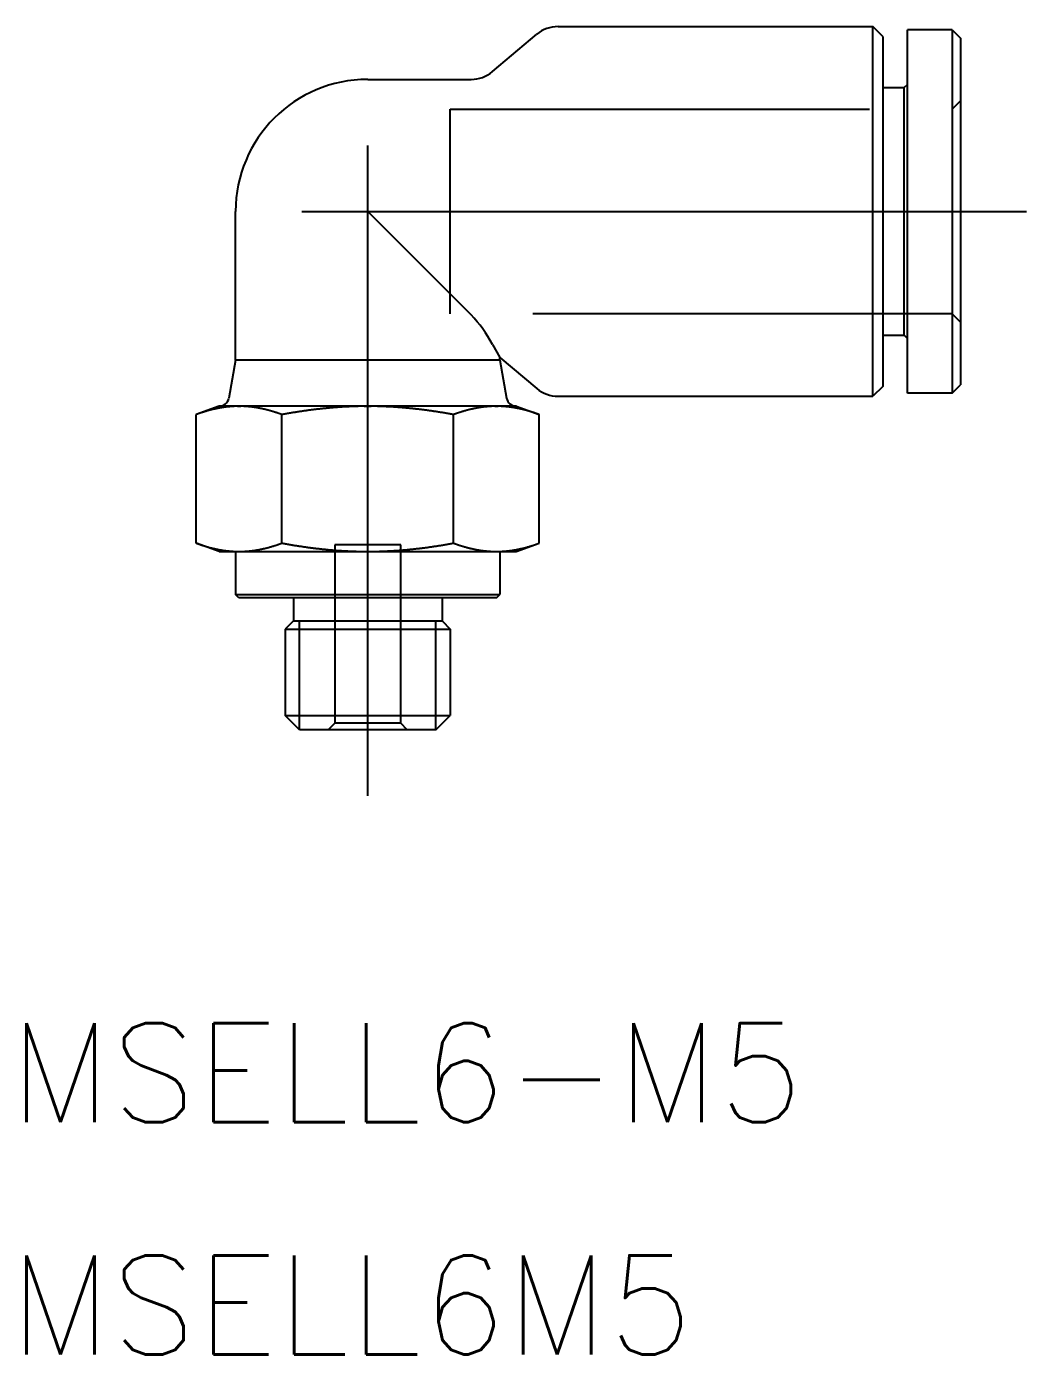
# Model space of a CAD drawing. Extents: x -10.3 to 48.9, y -18.9 to 23.3.
# Drawn here: x -10.33 to 19.95, y -18.92 to 21.3 of the extents above; entities that cross this region are included whole.
import ezdxf

# ---------------------------------------------------------------- set-up
doc = ezdxf.new("R2010")
doc.units = 0
doc.linetypes.add('CENTER', pattern=[50.8, 31.75, -6.35, 6.35, -6.35])
doc.linetypes.add('DASHED', pattern=[19.05, 12.7, -6.35])
doc.layers.get('0').update_dxf_attribs({"linetype": 'CONTINUOUS'})
doc.layers.add('CENTER', color=1, linetype='CENTER')
doc.styles.get("Standard").update_dxf_attribs({"font": 'txt.shx', "height": 3, "bigfont": 'bigfont.shx'})

msp = doc.modelspace()

# ---------------------------------------------------------------- linework, layer by layer
at = {"color": 7, "linetype": 'CONTINUOUS'}
for p, q in [((3.779168, 19.935089), (5.120832, 21.064911)), ((5.764968, 21.3), (15.3, 21.3)), ((15.3, 10.1), (15.3, 21.3)), ((15.6, 21), (15.3, 21.3)), ((15.6, 21), (15.6, 10.4)), ((16.35, 10.2), (16.35, 21.2)), ((17.7, 21.2), (16.35, 21.2)), ((17.7, 21.200003), (17.7, 10.199961)), ((17.7, 21.2), (17.95, 20.95)), ((17.95, 20.950002), (17.95, 10.449964)), ((0, 19.7), (3.135032, 19.7)), ((15.6, 19.45), (16.25, 19.45)), ((16.25, 19.45), (16.35, 19.55)), ((16.25, 11.95), (16.25, 19.45)), ((-4, 11.2), (-4, 15.7)), ((3.135032, 12.564968), (0, 15.7)), ((3.778766, 11.672606), (3.999582, 11.278713)), ((15.6, 11.95), (16.25, 11.95)), ((16.25, 11.95), (16.35, 11.85)), ((4, 11.2), (4, 11.278947)), ((4, 11.278947), (5.120832, 10.335089)), ((-4, 11.2), (-4.205846, 10.047263)), ((4, 11.2), (-4, 11.2)), ((4, 11.2), (4.205846, 10.047263)), ((5.764968, 10.1), (15.3, 10.1)), ((15.6, 10.4), (15.3, 10.1)), ((17.7, 10.2), (16.35, 10.2)), ((17.7, 10.2), (17.95, 10.45)), ((-4.5, 9.8), (-5.196152, 9.546621)), ((4.501174, 9.8), (-4.501174, 9.8)), ((-3.948518, 9.8), (-3.897114, 9.8)), ((-3.948518, 9.799986), (-3.845711, 9.799986)), ((-3.897114, 9.8), (-3.845711, 9.8)), ((-0.102806, 9.8), (0, 9.8)), ((-0.102806, 9.799986), (0.102806, 9.799986)), ((0, 9.8), (0.102806, 9.8)), ((3.845711, 9.8), (3.897114, 9.8)), ((3.845711, 9.799986), (3.948518, 9.799986)), ((3.897114, 9.8), (3.948518, 9.8)), ((4.5, 9.8), (5.196152, 9.546621)), ((-5.196152, 5.653379), (-5.196152, 9.546621)), ((-2.598076, 5.653379), (-2.598076, 9.546621)), ((2.598076, 5.653379), (2.598076, 9.546621)), ((5.196152, 5.653379), (5.196152, 9.546621)), ((-4.5, 5.4), (-5.196152, 5.653379)), ((4.5, 5.4), (5.196152, 5.653379)), ((-4.5, 5.4), (4.5, 5.4)), ((-4, 5.4), (-4, 4.1)), ((4, 5.4), (4, 4.1)), ((-4, 4.1), (4, 4.1)), ((-3.9, 4), (-4, 4.1)), ((3.9, 4), (4, 4.1)), ((3.9, 4), (-3.9, 4)), ((-2.25, 4), (-2.25, 3.3)), ((2.25, 4), (2.25, 3.3)), ((-2.25, 3.3), (-2.5, 3.05)), ((-2.25, 3.3), (2.25, 3.3)), ((2.25, 3.3), (2.5, 3.05)), ((-2.5, 3.05), (2.5, 3.05)), ((-2.5, 3.05), (-2.5, 0.433)), ((2.5, 3.05), (2.5, 0.433)), ((-2.5, 0.433), (2.5, 0.433)), ((-2.067, 0), (-2.5, 0.433)), ((2.067, 0), (2.5, 0.433)), ((2.067, 0), (-2.067, 0))]:
    msp.add_line(p, q, dxfattribs=at)
at = {"color": 3, "linetype": 'DASHED'}
for p, q in [((17.95, 19.05), (17.7, 18.8)), ((2.5, 18.8), (17.7, 18.8)), ((2.5, 12.6), (2.5, 18.8)), ((17.7, 12.6), (2.5, 12.6)), ((17.95, 12.35), (17.7, 12.6)), ((-1, 5.6), (-1, 0.2)), ((1, 5.6), (-1, 5.6)), ((1, 0.2), (1, 5.6)), ((-1, 0.2), (-1.2, 0)), ((1, 0.2), (-1, 0.2)), ((1.2, 0), (1, 0.2))]:
    msp.add_line(p, q, dxfattribs=at)
at = {"color": 3, "linetype": 'CONTINUOUS'}
for p, q in [((-2.067, 0), (-2.067, 3.3)), ((2.067, 0), (2.067, 3.3))]:
    msp.add_line(p, q, dxfattribs=at)
at = {"color": 7}
for points in [[(-3.89711, 9.8, 0), (-3.91098, 9.79997, 0), (-3.92481, 9.79988, 0), (-3.93862, 9.79972, 0), (-3.95241, 9.79951, 0), (-3.96617, 9.79923, 0), (-3.97991, 9.79889, 0), (-3.99362, 9.79849, 0), (-4.00732, 9.79804, 0), (-4.02099, 9.79752, 0), (-4.03465, 9.79694, 0), (-4.04828, 9.79631, 0), (-4.0619, 9.79561, 0), (-4.0755, 9.79486, 0), (-4.08908, 9.79405, 0), (-4.10265, 9.79318, 0), (-4.1162, 9.79225, 0), (-4.12974, 9.79127, 0), (-4.14326, 9.79023, 0), (-4.15678, 9.78913, 0), (-4.17028, 9.78797, 0), (-4.18376, 9.78676, 0), (-4.19724, 9.78549, 0), (-4.21071, 9.78417, 0), (-4.22417, 9.78279, 0), (-4.23762, 9.78135, 0), (-4.25106, 9.77986, 0), (-4.26449, 9.77831, 0), (-4.27792, 9.77671, 0), (-4.29134, 9.77505, 0), (-4.30476, 9.77334, 0), (-4.31817, 9.77157, 0), (-4.33158, 9.76974, 0), (-4.34499, 9.76787, 0), (-4.35839, 9.76593, 0), (-4.37179, 9.76395, 0), (-4.38519, 9.76191, 0), (-4.39859, 9.75981, 0), (-4.41199, 9.75766, 0), (-4.42539, 9.75546, 0), (-4.43879, 9.7532, 0), (-4.4522, 9.75089, 0), (-4.4656, 9.74853, 0), (-4.47901, 9.74611, 0), (-4.49243, 9.74364, 0), (-4.50585, 9.74112, 0), (-4.51927, 9.73854, 0), (-4.5327, 9.73591, 0), (-4.54614, 9.73322, 0), (-4.55958, 9.73048, 0), (-4.57303, 9.72769, 0), (-4.58649, 9.72485, 0), (-4.59996, 9.72195, 0), (-4.61344, 9.719, 0), (-4.62693, 9.71599, 0), (-4.64042, 9.71294, 0), (-4.65393, 9.70983, 0), (-4.66746, 9.70666, 0), (-4.68099, 9.70345, 0), (-4.69454, 9.70018, 0), (-4.7081, 9.69686, 0), (-4.72168, 9.69348, 0), (-4.73527, 9.69005, 0), (-4.74888, 9.68657, 0), (-4.7625, 9.68303, 0), (-4.77614, 9.67944, 0), (-4.7898, 9.6758, 0), (-4.80347, 9.67211, 0), (-4.81717, 9.66836, 0), (-4.83088, 9.66455, 0), (-4.84461, 9.6607, 0), (-4.85837, 9.65679, 0), (-4.87214, 9.65283, 0), (-4.88594, 9.64881, 0), (-4.89976, 9.64474, 0), (-4.9136, 9.64061, 0), (-4.92746, 9.63644, 0), (-4.94135, 9.6322, 0), (-4.95526, 9.62792, 0), (-4.9692, 9.62357, 0), (-4.98317, 9.61918, 0), (-4.99716, 9.61473, 0), (-5.01118, 9.61022, 0), (-5.02522, 9.60566, 0), (-5.0393, 9.60105, 0), (-5.0534, 9.59638, 0), (-5.06753, 9.59165, 0), (-5.08169, 9.58687, 0), (-5.09589, 9.58204, 0), (-5.11011, 9.57715, 0), (-5.12437, 9.5722, 0), (-5.13866, 9.5672, 0), (-5.15298, 9.56214, 0), (-5.16734, 9.55702, 0), (-5.18173, 9.55185, 0), (-5.19615, 9.54662, 0)], [(-2.59808, 9.54662, 0), (-2.6125, 9.55185, 0), (-2.62689, 9.55702, 0), (-2.64125, 9.56214, 0), (-2.65557, 9.5672, 0), (-2.66986, 9.5722, 0), (-2.68412, 9.57715, 0), (-2.69834, 9.58204, 0), (-2.71253, 9.58687, 0), (-2.7267, 9.59165, 0), (-2.74083, 9.59638, 0), (-2.75493, 9.60105, 0), (-2.76901, 9.60566, 0), (-2.78305, 9.61022, 0), (-2.79707, 9.61473, 0), (-2.81106, 9.61918, 0), (-2.82503, 9.62357, 0), (-2.83896, 9.62792, 0), (-2.85288, 9.6322, 0), (-2.86677, 9.63644, 0), (-2.88063, 9.64061, 0), (-2.89447, 9.64474, 0), (-2.90829, 9.64881, 0), (-2.92209, 9.65283, 0), (-2.93586, 9.65679, 0), (-2.94961, 9.6607, 0), (-2.96335, 9.66455, 0), (-2.97706, 9.66836, 0), (-2.99076, 9.67211, 0), (-3.00443, 9.6758, 0), (-3.01809, 9.67944, 0), (-3.03173, 9.68303, 0), (-3.04535, 9.68657, 0), (-3.05896, 9.69005, 0), (-3.07255, 9.69348, 0), (-3.08613, 9.69686, 0), (-3.09969, 9.70018, 0), (-3.11324, 9.70345, 0), (-3.12677, 9.70666, 0), (-3.14029, 9.70983, 0), (-3.1538, 9.71294, 0), (-3.1673, 9.71599, 0), (-3.18079, 9.719, 0), (-3.19427, 9.72195, 0), (-3.20774, 9.72485, 0), (-3.2212, 9.72769, 0), (-3.23465, 9.73048, 0), (-3.24809, 9.73322, 0), (-3.26153, 9.73591, 0), (-3.27496, 9.73854, 0), (-3.28838, 9.74112, 0), (-3.3018, 9.74364, 0), (-3.31522, 9.74611, 0), (-3.32863, 9.74853, 0), (-3.34203, 9.75089, 0), (-3.35544, 9.7532, 0), (-3.36884, 9.75546, 0), (-3.38224, 9.75766, 0), (-3.39564, 9.75981, 0), (-3.40904, 9.76191, 0), (-3.42244, 9.76395, 0), (-3.43584, 9.76593, 0), (-3.44924, 9.76787, 0), (-3.46265, 9.76974, 0), (-3.47606, 9.77157, 0), (-3.48947, 9.77334, 0), (-3.50289, 9.77505, 0), (-3.51631, 9.77671, 0), (-3.52974, 9.77831, 0), (-3.54317, 9.77986, 0), (-3.55661, 9.78135, 0), (-3.57006, 9.78279, 0), (-3.58352, 9.78417, 0), (-3.59699, 9.78549, 0), (-3.61046, 9.78676, 0), (-3.62395, 9.78797, 0), (-3.63745, 9.78913, 0), (-3.65096, 9.79023, 0), (-3.66449, 9.79127, 0), (-3.67803, 9.79225, 0), (-3.69158, 9.79318, 0), (-3.70515, 9.79405, 0), (-3.71873, 9.79486, 0), (-3.73233, 9.79561, 0), (-3.74595, 9.79631, 0), (-3.75958, 9.79694, 0), (-3.77324, 9.79752, 0), (-3.78691, 9.79804, 0), (-3.80061, 9.79849, 0), (-3.81432, 9.79889, 0), (-3.82806, 9.79923, 0), (-3.84182, 9.79951, 0), (-3.85561, 9.79972, 0), (-3.86942, 9.79988, 0), (-3.88325, 9.79997, 0), (-3.89711, 9.8, 0)], [(0, 9.8, 0), (-0.027723, 9.79997, 0), (-0.055394, 9.79988, 0), (-0.083013, 9.79972, 0), (-0.110583, 9.79951, 0), (-0.138106, 9.79923, 0), (-0.165583, 9.79889, 0), (-0.193015, 9.79849, 0), (-0.220405, 9.79804, 0), (-0.247753, 9.79752, 0), (-0.275062, 9.79694, 0), (-0.302333, 9.79631, 0), (-0.329568, 9.79561, 0), (-0.356768, 9.79486, 0), (-0.383935, 9.79405, 0), (-0.41107, 9.79318, 0), (-0.438175, 9.79225, 0), (-0.465252, 9.79127, 0), (-0.492301, 9.79023, 0), (-0.519324, 9.78913, 0), (-0.546323, 9.78797, 0), (-0.573299, 9.78676, 0), (-0.600253, 9.78549, 0), (-0.627188, 9.78417, 0), (-0.654104, 9.78279, 0), (-0.681003, 9.78135, 0), (-0.707886, 9.77986, 0), (-0.734755, 9.77831, 0), (-0.761611, 9.77671, 0), (-0.788455, 9.77505, 0), (-0.815289, 9.77334, 0), (-0.842114, 9.77157, 0), (-0.868932, 9.76974, 0), (-0.895743, 9.76787, 0), (-0.922549, 9.76593, 0), (-0.949352, 9.76395, 0), (-0.976152, 9.76191, 0), (-1.00295, 9.75981, 0), (-1.02975, 9.75766, 0), (-1.05655, 9.75546, 0), (-1.08336, 9.7532, 0), (-1.11016, 9.75089, 0), (-1.13698, 9.74853, 0), (-1.1638, 9.74611, 0), (-1.19063, 9.74364, 0), (-1.21746, 9.74112, 0), (-1.24431, 9.73854, 0), (-1.27117, 9.73591, 0), (-1.29804, 9.73322, 0), (-1.32493, 9.73048, 0), (-1.35183, 9.72769, 0), (-1.37875, 9.72485, 0), (-1.40569, 9.72195, 0), (-1.43265, 9.719, 0), (-1.45962, 9.71599, 0), (-1.48662, 9.71294, 0), (-1.51364, 9.70983, 0), (-1.54069, 9.70666, 0), (-1.56776, 9.70345, 0), (-1.59485, 9.70018, 0), (-1.62198, 9.69686, 0), (-1.64913, 9.69348, 0), (-1.67631, 9.69005, 0), (-1.70353, 9.68657, 0), (-1.73077, 9.68303, 0), (-1.75805, 9.67944, 0), (-1.78537, 9.6758, 0), (-1.81272, 9.67211, 0), (-1.84011, 9.66836, 0), (-1.86753, 9.66455, 0), (-1.895, 9.6607, 0), (-1.92251, 9.65679, 0), (-1.95006, 9.65283, 0), (-1.97765, 9.64881, 0), (-2.00529, 9.64474, 0), (-2.03297, 9.64061, 0), (-2.0607, 9.63644, 0), (-2.08847, 9.6322, 0), (-2.1163, 9.62792, 0), (-2.14418, 9.62357, 0), (-2.17211, 9.61918, 0), (-2.20009, 9.61473, 0), (-2.22813, 9.61022, 0), (-2.25622, 9.60566, 0), (-2.28436, 9.60105, 0), (-2.31257, 9.59638, 0), (-2.34083, 9.59165, 0), (-2.36916, 9.58687, 0), (-2.39755, 9.58204, 0), (-2.42599, 9.57715, 0), (-2.45451, 9.5722, 0), (-2.48309, 9.5672, 0), (-2.51173, 9.56214, 0), (-2.54044, 9.55702, 0), (-2.56922, 9.55185, 0), (-2.59808, 9.54662, 0)], [(2.59808, 9.54662, 0), (2.56922, 9.55185, 0), (2.54044, 9.55702, 0), (2.51173, 9.56214, 0), (2.48309, 9.5672, 0), (2.45451, 9.5722, 0), (2.42599, 9.57715, 0), (2.39755, 9.58204, 0), (2.36916, 9.58687, 0), (2.34083, 9.59165, 0), (2.31257, 9.59638, 0), (2.28436, 9.60105, 0), (2.25622, 9.60566, 0), (2.22813, 9.61022, 0), (2.20009, 9.61473, 0), (2.17211, 9.61918, 0), (2.14418, 9.62357, 0), (2.1163, 9.62792, 0), (2.08847, 9.6322, 0), (2.0607, 9.63644, 0), (2.03297, 9.64061, 0), (2.00529, 9.64474, 0), (1.97765, 9.64881, 0), (1.95006, 9.65283, 0), (1.92251, 9.65679, 0), (1.895, 9.6607, 0), (1.86753, 9.66455, 0), (1.84011, 9.66836, 0), (1.81272, 9.67211, 0), (1.78537, 9.6758, 0), (1.75805, 9.67944, 0), (1.73077, 9.68303, 0), (1.70353, 9.68657, 0), (1.67631, 9.69005, 0), (1.64913, 9.69348, 0), (1.62198, 9.69686, 0), (1.59485, 9.70018, 0), (1.56776, 9.70345, 0), (1.54069, 9.70666, 0), (1.51364, 9.70983, 0), (1.48662, 9.71294, 0), (1.45962, 9.71599, 0), (1.43265, 9.719, 0), (1.40569, 9.72195, 0), (1.37875, 9.72485, 0), (1.35183, 9.72769, 0), (1.32493, 9.73048, 0), (1.29804, 9.73322, 0), (1.27117, 9.73591, 0), (1.24431, 9.73854, 0), (1.21746, 9.74112, 0), (1.19063, 9.74364, 0), (1.1638, 9.74611, 0), (1.13698, 9.74853, 0), (1.11016, 9.75089, 0), (1.08336, 9.7532, 0), (1.05655, 9.75546, 0), (1.02975, 9.75766, 0), (1.00295, 9.75981, 0), (0.976152, 9.76191, 0), (0.949352, 9.76395, 0), (0.922549, 9.76593, 0), (0.895743, 9.76787, 0), (0.868932, 9.76974, 0), (0.842114, 9.77157, 0), (0.815289, 9.77334, 0), (0.788455, 9.77505, 0), (0.761611, 9.77671, 0), (0.734755, 9.77831, 0), (0.707886, 9.77986, 0), (0.681003, 9.78135, 0), (0.654104, 9.78279, 0), (0.627188, 9.78417, 0), (0.600253, 9.78549, 0), (0.573299, 9.78676, 0), (0.546323, 9.78797, 0), (0.519324, 9.78913, 0), (0.492301, 9.79023, 0), (0.465252, 9.79127, 0), (0.438175, 9.79225, 0), (0.41107, 9.79318, 0), (0.383935, 9.79405, 0), (0.356768, 9.79486, 0), (0.329568, 9.79561, 0), (0.302333, 9.79631, 0), (0.275062, 9.79694, 0), (0.247753, 9.79752, 0), (0.220405, 9.79804, 0), (0.193015, 9.79849, 0), (0.165583, 9.79889, 0), (0.138106, 9.79923, 0), (0.110583, 9.79951, 0), (0.083013, 9.79972, 0), (0.055394, 9.79988, 0), (0.027723, 9.79997, 0), (0, 9.8, 0)], [(3.89711, 9.8, 0), (3.88325, 9.79997, 0), (3.86942, 9.79988, 0), (3.85561, 9.79972, 0), (3.84182, 9.79951, 0), (3.82806, 9.79923, 0), (3.81432, 9.79889, 0), (3.80061, 9.79849, 0), (3.78691, 9.79804, 0), (3.77324, 9.79752, 0), (3.75958, 9.79694, 0), (3.74595, 9.79631, 0), (3.73233, 9.79561, 0), (3.71873, 9.79486, 0), (3.70515, 9.79405, 0), (3.69158, 9.79318, 0), (3.67803, 9.79225, 0), (3.66449, 9.79127, 0), (3.65096, 9.79023, 0), (3.63745, 9.78913, 0), (3.62395, 9.78797, 0), (3.61046, 9.78676, 0), (3.59699, 9.78549, 0), (3.58352, 9.78417, 0), (3.57006, 9.78279, 0), (3.55661, 9.78135, 0), (3.54317, 9.77986, 0), (3.52974, 9.77831, 0), (3.51631, 9.77671, 0), (3.50289, 9.77505, 0), (3.48947, 9.77334, 0), (3.47606, 9.77157, 0), (3.46265, 9.76974, 0), (3.44924, 9.76787, 0), (3.43584, 9.76593, 0), (3.42244, 9.76395, 0), (3.40904, 9.76191, 0), (3.39564, 9.75981, 0), (3.38224, 9.75766, 0), (3.36884, 9.75546, 0), (3.35544, 9.7532, 0), (3.34203, 9.75089, 0), (3.32863, 9.74853, 0), (3.31522, 9.74611, 0), (3.3018, 9.74364, 0), (3.28838, 9.74112, 0), (3.27496, 9.73854, 0), (3.26153, 9.73591, 0), (3.24809, 9.73322, 0), (3.23465, 9.73048, 0), (3.2212, 9.72769, 0), (3.20774, 9.72485, 0), (3.19427, 9.72195, 0), (3.18079, 9.719, 0), (3.1673, 9.71599, 0), (3.1538, 9.71294, 0), (3.14029, 9.70983, 0), (3.12677, 9.70666, 0), (3.11324, 9.70345, 0), (3.09969, 9.70018, 0), (3.08613, 9.69686, 0), (3.07255, 9.69348, 0), (3.05896, 9.69005, 0), (3.04535, 9.68657, 0), (3.03173, 9.68303, 0), (3.01809, 9.67944, 0), (3.00443, 9.6758, 0), (2.99076, 9.67211, 0), (2.97706, 9.66836, 0), (2.96335, 9.66455, 0), (2.94961, 9.6607, 0), (2.93586, 9.65679, 0), (2.92209, 9.65283, 0), (2.90829, 9.64881, 0), (2.89447, 9.64474, 0), (2.88063, 9.64061, 0), (2.86677, 9.63644, 0), (2.85288, 9.6322, 0), (2.83896, 9.62792, 0), (2.82503, 9.62357, 0), (2.81106, 9.61918, 0), (2.79707, 9.61473, 0), (2.78305, 9.61022, 0), (2.76901, 9.60566, 0), (2.75493, 9.60105, 0), (2.74083, 9.59638, 0), (2.7267, 9.59165, 0), (2.71253, 9.58687, 0), (2.69834, 9.58204, 0), (2.68412, 9.57715, 0), (2.66986, 9.5722, 0), (2.65557, 9.5672, 0), (2.64125, 9.56214, 0), (2.62689, 9.55702, 0), (2.6125, 9.55185, 0), (2.59808, 9.54662, 0)], [(5.19615, 9.54662, 0), (5.18173, 9.55185, 0), (5.16734, 9.55702, 0), (5.15298, 9.56214, 0), (5.13866, 9.5672, 0), (5.12437, 9.5722, 0), (5.11011, 9.57715, 0), (5.09589, 9.58204, 0), (5.08169, 9.58687, 0), (5.06753, 9.59165, 0), (5.0534, 9.59638, 0), (5.0393, 9.60105, 0), (5.02522, 9.60566, 0), (5.01118, 9.61022, 0), (4.99716, 9.61473, 0), (4.98317, 9.61918, 0), (4.9692, 9.62357, 0), (4.95526, 9.62792, 0), (4.94135, 9.6322, 0), (4.92746, 9.63644, 0), (4.9136, 9.64061, 0), (4.89976, 9.64474, 0), (4.88594, 9.64881, 0), (4.87214, 9.65283, 0), (4.85837, 9.65679, 0), (4.84461, 9.6607, 0), (4.83088, 9.66455, 0), (4.81717, 9.66836, 0), (4.80347, 9.67211, 0), (4.7898, 9.6758, 0), (4.77614, 9.67944, 0), (4.7625, 9.68303, 0), (4.74888, 9.68657, 0), (4.73527, 9.69005, 0), (4.72168, 9.69348, 0), (4.7081, 9.69686, 0), (4.69454, 9.70018, 0), (4.68099, 9.70345, 0), (4.66746, 9.70666, 0), (4.65393, 9.70983, 0), (4.64042, 9.71294, 0), (4.62693, 9.71599, 0), (4.61344, 9.719, 0), (4.59996, 9.72195, 0), (4.58649, 9.72485, 0), (4.57303, 9.72769, 0), (4.55958, 9.73048, 0), (4.54614, 9.73322, 0), (4.5327, 9.73591, 0), (4.51927, 9.73854, 0), (4.50585, 9.74112, 0), (4.49243, 9.74364, 0), (4.47901, 9.74611, 0), (4.4656, 9.74853, 0), (4.4522, 9.75089, 0), (4.43879, 9.7532, 0), (4.42539, 9.75546, 0), (4.41199, 9.75766, 0), (4.39859, 9.75981, 0), (4.38519, 9.76191, 0), (4.37179, 9.76395, 0), (4.35839, 9.76593, 0), (4.34499, 9.76787, 0), (4.33158, 9.76974, 0), (4.31817, 9.77157, 0), (4.30476, 9.77334, 0), (4.29134, 9.77505, 0), (4.27792, 9.77671, 0), (4.26449, 9.77831, 0), (4.25106, 9.77986, 0), (4.23762, 9.78135, 0), (4.22417, 9.78279, 0), (4.21071, 9.78417, 0), (4.19724, 9.78549, 0), (4.18376, 9.78676, 0), (4.17028, 9.78797, 0), (4.15678, 9.78913, 0), (4.14326, 9.79023, 0), (4.12974, 9.79127, 0), (4.1162, 9.79225, 0), (4.10265, 9.79318, 0), (4.08908, 9.79405, 0), (4.0755, 9.79486, 0), (4.0619, 9.79561, 0), (4.04828, 9.79631, 0), (4.03465, 9.79694, 0), (4.02099, 9.79752, 0), (4.00732, 9.79804, 0), (3.99362, 9.79849, 0), (3.97991, 9.79889, 0), (3.96617, 9.79923, 0), (3.95241, 9.79951, 0), (3.93862, 9.79972, 0), (3.92481, 9.79988, 0), (3.91098, 9.79997, 0), (3.89711, 9.8, 0)], [(-5.19615, 5.65338, 0), (-5.18209, 5.64828, 0), (-5.16805, 5.64323, 0), (-5.15403, 5.63824, 0), (-5.14004, 5.63329, 0), (-5.12608, 5.6284, 0), (-5.11213, 5.62355, 0), (-5.09822, 5.61876, 0), (-5.08432, 5.61402, 0), (-5.07045, 5.60933, 0), (-5.0566, 5.60469, 0), (-5.04276, 5.6001, 0), (-5.02895, 5.59556, 0), (-5.01516, 5.59107, 0), (-5.00139, 5.58663, 0), (-4.98764, 5.58224, 0), (-4.97391, 5.5779, 0), (-4.96019, 5.57361, 0), (-4.94649, 5.56938, 0), (-4.93281, 5.56519, 0), (-4.91915, 5.56105, 0), (-4.9055, 5.55697, 0), (-4.89186, 5.55293, 0), (-4.87824, 5.54894, 0), (-4.86464, 5.54501, 0), (-4.85105, 5.54112, 0), (-4.83747, 5.53729, 0), (-4.8239, 5.5335, 0), (-4.81034, 5.52977, 0), (-4.7968, 5.52608, 0), (-4.78327, 5.52245, 0), (-4.76974, 5.51887, 0), (-4.75623, 5.51533, 0), (-4.74273, 5.51185, 0), (-4.72923, 5.50842, 0), (-4.71574, 5.50504, 0), (-4.70226, 5.50171, 0), (-4.68879, 5.49843, 0), (-4.67532, 5.4952, 0), (-4.66186, 5.49202, 0), (-4.6484, 5.48889, 0), (-4.63495, 5.48582, 0), (-4.6215, 5.48279, 0), (-4.60805, 5.47982, 0), (-4.59461, 5.47689, 0), (-4.58117, 5.47402, 0), (-4.56773, 5.4712, 0), (-4.55429, 5.46843, 0), (-4.54085, 5.46572, 0), (-4.52741, 5.46305, 0), (-4.51398, 5.46044, 0), (-4.50053, 5.45788, 0), (-4.48709, 5.45537, 0), (-4.47364, 5.45291, 0), (-4.46019, 5.45051, 0), (-4.44674, 5.44816, 0), (-4.43328, 5.44586, 0), (-4.41982, 5.44362, 0), (-4.40635, 5.44142, 0), (-4.39287, 5.43929, 0), (-4.37938, 5.4372, 0), (-4.36589, 5.43517, 0), (-4.35239, 5.43319, 0), (-4.33888, 5.43127, 0), (-4.32536, 5.4294, 0), (-4.31183, 5.42759, 0), (-4.29828, 5.42583, 0), (-4.28473, 5.42413, 0), (-4.27116, 5.42248, 0), (-4.25758, 5.42089, 0), (-4.24398, 5.41935, 0), (-4.23037, 5.41787, 0), (-4.21674, 5.41644, 0), (-4.2031, 5.41508, 0), (-4.18944, 5.41377, 0), (-4.17576, 5.41251, 0), (-4.16206, 5.41132, 0), (-4.14834, 5.41018, 0), (-4.13461, 5.4091, 0), (-4.12085, 5.40808, 0), (-4.10706, 5.40711, 0), (-4.09326, 5.40621, 0), (-4.07943, 5.40537, 0), (-4.06558, 5.40458, 0), (-4.0517, 5.40386, 0), (-4.0378, 5.4032, 0), (-4.02386, 5.4026, 0), (-4.00991, 5.40206, 0), (-3.99592, 5.40158, 0), (-3.9819, 5.40116, 0), (-3.96785, 5.40081, 0), (-3.95377, 5.40052, 0), (-3.93966, 5.40029, 0), (-3.92551, 5.40013, 0), (-3.91133, 5.40003, 0), (-3.89711, 5.4, 0)], [(-3.89711, 5.4, 0), (-3.8829, 5.40003, 0), (-3.86872, 5.40013, 0), (-3.85457, 5.40029, 0), (-3.84046, 5.40052, 0), (-3.82638, 5.40081, 0), (-3.81233, 5.40116, 0), (-3.79831, 5.40158, 0), (-3.78432, 5.40206, 0), (-3.77036, 5.4026, 0), (-3.75643, 5.4032, 0), (-3.74253, 5.40386, 0), (-3.72865, 5.40458, 0), (-3.7148, 5.40537, 0), (-3.70097, 5.40621, 0), (-3.68716, 5.40711, 0), (-3.67338, 5.40808, 0), (-3.65962, 5.4091, 0), (-3.64589, 5.41018, 0), (-3.63217, 5.41132, 0), (-3.61847, 5.41251, 0), (-3.60479, 5.41377, 0), (-3.59113, 5.41508, 0), (-3.57749, 5.41644, 0), (-3.56386, 5.41787, 0), (-3.55025, 5.41935, 0), (-3.53665, 5.42089, 0), (-3.52307, 5.42248, 0), (-3.5095, 5.42413, 0), (-3.49594, 5.42583, 0), (-3.4824, 5.42759, 0), (-3.46887, 5.4294, 0), (-3.45535, 5.43127, 0), (-3.44184, 5.43319, 0), (-3.42834, 5.43517, 0), (-3.41484, 5.4372, 0), (-3.40136, 5.43929, 0), (-3.38788, 5.44142, 0), (-3.37441, 5.44362, 0), (-3.36095, 5.44586, 0), (-3.34749, 5.44816, 0), (-3.33403, 5.45051, 0), (-3.32058, 5.45291, 0), (-3.30714, 5.45537, 0), (-3.29369, 5.45788, 0), (-3.28025, 5.46044, 0), (-3.26681, 5.46305, 0), (-3.25337, 5.46572, 0), (-3.23994, 5.46843, 0), (-3.2265, 5.4712, 0), (-3.21306, 5.47402, 0), (-3.19962, 5.47689, 0), (-3.18617, 5.47982, 0), (-3.17273, 5.48279, 0), (-3.15928, 5.48582, 0), (-3.14583, 5.48889, 0), (-3.13237, 5.49202, 0), (-3.11891, 5.4952, 0), (-3.10544, 5.49843, 0), (-3.09197, 5.50171, 0), (-3.07849, 5.50504, 0), (-3.065, 5.50842, 0), (-3.0515, 5.51185, 0), (-3.038, 5.51533, 0), (-3.02448, 5.51887, 0), (-3.01096, 5.52245, 0), (-2.99743, 5.52608, 0), (-2.98388, 5.52977, 0), (-2.97033, 5.5335, 0), (-2.95676, 5.53729, 0), (-2.94318, 5.54112, 0), (-2.92959, 5.54501, 0), (-2.91598, 5.54894, 0), (-2.90236, 5.55293, 0), (-2.88873, 5.55697, 0), (-2.87508, 5.56105, 0), (-2.86142, 5.56519, 0), (-2.84773, 5.56938, 0), (-2.83404, 5.57361, 0), (-2.82032, 5.5779, 0), (-2.80659, 5.58224, 0), (-2.79284, 5.58663, 0), (-2.77906, 5.59107, 0), (-2.76527, 5.59556, 0), (-2.75146, 5.6001, 0), (-2.73763, 5.60469, 0), (-2.72378, 5.60933, 0), (-2.70991, 5.61402, 0), (-2.69601, 5.61876, 0), (-2.68209, 5.62355, 0), (-2.66815, 5.6284, 0), (-2.65419, 5.63329, 0), (-2.6402, 5.63824, 0), (-2.62618, 5.64323, 0), (-2.61214, 5.64828, 0), (-2.59808, 5.65338, 0)], [(-2.59808, 5.65338, 0), (-2.56994, 5.64828, 0), (-2.54186, 5.64323, 0), (-2.51383, 5.63824, 0), (-2.48586, 5.63329, 0), (-2.45792, 5.6284, 0), (-2.43004, 5.62355, 0), (-2.4022, 5.61876, 0), (-2.37441, 5.61402, 0), (-2.34667, 5.60933, 0), (-2.31896, 5.60469, 0), (-2.2913, 5.6001, 0), (-2.26368, 5.59556, 0), (-2.2361, 5.59107, 0), (-2.20856, 5.58663, 0), (-2.18105, 5.58224, 0), (-2.15359, 5.5779, 0), (-2.12616, 5.57361, 0), (-2.09876, 5.56938, 0), (-2.0714, 5.56519, 0), (-2.04407, 5.56105, 0), (-2.01677, 5.55697, 0), (-1.9895, 5.55293, 0), (-1.96226, 5.54894, 0), (-1.93505, 5.54501, 0), (-1.90786, 5.54112, 0), (-1.8807, 5.53729, 0), (-1.85357, 5.5335, 0), (-1.82646, 5.52977, 0), (-1.79937, 5.52608, 0), (-1.77231, 5.52245, 0), (-1.74526, 5.51887, 0), (-1.71823, 5.51533, 0), (-1.69123, 5.51185, 0), (-1.66423, 5.50842, 0), (-1.63726, 5.50504, 0), (-1.6103, 5.50171, 0), (-1.58335, 5.49843, 0), (-1.55641, 5.4952, 0), (-1.52949, 5.49202, 0), (-1.50257, 5.48889, 0), (-1.47567, 5.48582, 0), (-1.44877, 5.48279, 0), (-1.42188, 5.47982, 0), (-1.39499, 5.47689, 0), (-1.36811, 5.47402, 0), (-1.34123, 5.4712, 0), (-1.31436, 5.46843, 0), (-1.28748, 5.46572, 0), (-1.2606, 5.46305, 0), (-1.23372, 5.46044, 0), (-1.20684, 5.45788, 0), (-1.17995, 5.45537, 0), (-1.15306, 5.45291, 0), (-1.12616, 5.45051, 0), (-1.09925, 5.44816, 0), (-1.07233, 5.44586, 0), (-1.0454, 5.44362, 0), (-1.01846, 5.44142, 0), (-0.991509, 5.43929, 0), (-0.96454, 5.4372, 0), (-0.937555, 5.43517, 0), (-0.910553, 5.43319, 0), (-0.883531, 5.43127, 0), (-0.856489, 5.4294, 0), (-0.829426, 5.42759, 0), (-0.80234, 5.42583, 0), (-0.775229, 5.42413, 0), (-0.748092, 5.42248, 0), (-0.720928, 5.42089, 0), (-0.693736, 5.41935, 0), (-0.666513, 5.41787, 0), (-0.639259, 5.41644, 0), (-0.611971, 5.41508, 0), (-0.584649, 5.41377, 0), (-0.55729, 5.41251, 0), (-0.529894, 5.41132, 0), (-0.502458, 5.41018, 0), (-0.474981, 5.4091, 0), (-0.447462, 5.40808, 0), (-0.419899, 5.40711, 0), (-0.39229, 5.40621, 0), (-0.364634, 5.40537, 0), (-0.336929, 5.40458, 0), (-0.309172, 5.40386, 0), (-0.281364, 5.4032, 0), (-0.253501, 5.4026, 0), (-0.225582, 5.40206, 0), (-0.197606, 5.40158, 0), (-0.16957, 5.40116, 0), (-0.141473, 5.40081, 0), (-0.113312, 5.40052, 0), (-0.085086, 5.40029, 0), (-0.056794, 5.40013, 0), (-0.028432, 5.40003, 0), (0, 5.4, 0)], [(0, 5.4, 0), (0.028432, 5.40003, 0), (0.056794, 5.40013, 0), (0.085086, 5.40029, 0), (0.113312, 5.40052, 0), (0.141473, 5.40081, 0), (0.16957, 5.40116, 0), (0.197606, 5.40158, 0), (0.225582, 5.40206, 0), (0.253501, 5.4026, 0), (0.281364, 5.4032, 0), (0.309172, 5.40386, 0), (0.336929, 5.40458, 0), (0.364634, 5.40537, 0), (0.39229, 5.40621, 0), (0.419899, 5.40711, 0), (0.447462, 5.40808, 0), (0.474981, 5.4091, 0), (0.502458, 5.41018, 0), (0.529894, 5.41132, 0), (0.55729, 5.41251, 0), (0.584649, 5.41377, 0), (0.611971, 5.41508, 0), (0.639259, 5.41644, 0), (0.666513, 5.41787, 0), (0.693736, 5.41935, 0), (0.720928, 5.42089, 0), (0.748092, 5.42248, 0), (0.775229, 5.42413, 0), (0.80234, 5.42583, 0), (0.829426, 5.42759, 0), (0.856489, 5.4294, 0), (0.883531, 5.43127, 0), (0.910553, 5.43319, 0), (0.937555, 5.43517, 0), (0.96454, 5.4372, 0), (0.991509, 5.43929, 0), (1.01846, 5.44142, 0), (1.0454, 5.44362, 0), (1.07233, 5.44586, 0), (1.09925, 5.44816, 0), (1.12616, 5.45051, 0), (1.15306, 5.45291, 0), (1.17995, 5.45537, 0), (1.20684, 5.45788, 0), (1.23372, 5.46044, 0), (1.2606, 5.46305, 0), (1.28748, 5.46572, 0), (1.31436, 5.46843, 0), (1.34123, 5.4712, 0), (1.36811, 5.47402, 0), (1.39499, 5.47689, 0), (1.42188, 5.47982, 0), (1.44877, 5.48279, 0), (1.47567, 5.48582, 0), (1.50257, 5.48889, 0), (1.52949, 5.49202, 0), (1.55641, 5.4952, 0), (1.58335, 5.49843, 0), (1.6103, 5.50171, 0), (1.63726, 5.50504, 0), (1.66423, 5.50842, 0), (1.69123, 5.51185, 0), (1.71823, 5.51533, 0), (1.74526, 5.51887, 0), (1.77231, 5.52245, 0), (1.79937, 5.52608, 0), (1.82646, 5.52977, 0), (1.85357, 5.5335, 0), (1.8807, 5.53729, 0), (1.90786, 5.54112, 0), (1.93505, 5.54501, 0), (1.96226, 5.54894, 0), (1.9895, 5.55293, 0), (2.01677, 5.55697, 0), (2.04407, 5.56105, 0), (2.0714, 5.56519, 0), (2.09876, 5.56938, 0), (2.12616, 5.57361, 0), (2.15359, 5.5779, 0), (2.18105, 5.58224, 0), (2.20856, 5.58663, 0), (2.2361, 5.59107, 0), (2.26368, 5.59556, 0), (2.2913, 5.6001, 0), (2.31896, 5.60469, 0), (2.34667, 5.60933, 0), (2.37441, 5.61402, 0), (2.4022, 5.61876, 0), (2.43004, 5.62355, 0), (2.45792, 5.6284, 0), (2.48586, 5.63329, 0), (2.51383, 5.63824, 0), (2.54186, 5.64323, 0), (2.56994, 5.64828, 0), (2.59808, 5.65338, 0)], [(2.59808, 5.65338, 0), (2.61214, 5.64828, 0), (2.62618, 5.64323, 0), (2.6402, 5.63824, 0), (2.65419, 5.63329, 0), (2.66815, 5.6284, 0), (2.68209, 5.62355, 0), (2.69601, 5.61876, 0), (2.70991, 5.61402, 0), (2.72378, 5.60933, 0), (2.73763, 5.60469, 0), (2.75146, 5.6001, 0), (2.76527, 5.59556, 0), (2.77906, 5.59107, 0), (2.79284, 5.58663, 0), (2.80659, 5.58224, 0), (2.82032, 5.5779, 0), (2.83404, 5.57361, 0), (2.84773, 5.56938, 0), (2.86142, 5.56519, 0), (2.87508, 5.56105, 0), (2.88873, 5.55697, 0), (2.90236, 5.55293, 0), (2.91598, 5.54894, 0), (2.92959, 5.54501, 0), (2.94318, 5.54112, 0), (2.95676, 5.53729, 0), (2.97033, 5.5335, 0), (2.98388, 5.52977, 0), (2.99743, 5.52608, 0), (3.01096, 5.52245, 0), (3.02448, 5.51887, 0), (3.038, 5.51533, 0), (3.0515, 5.51185, 0), (3.065, 5.50842, 0), (3.07849, 5.50504, 0), (3.09197, 5.50171, 0), (3.10544, 5.49843, 0), (3.11891, 5.4952, 0), (3.13237, 5.49202, 0), (3.14583, 5.48889, 0), (3.15928, 5.48582, 0), (3.17273, 5.48279, 0), (3.18617, 5.47982, 0), (3.19962, 5.47689, 0), (3.21306, 5.47402, 0), (3.2265, 5.4712, 0), (3.23994, 5.46843, 0), (3.25337, 5.46572, 0), (3.26681, 5.46305, 0), (3.28025, 5.46044, 0), (3.29369, 5.45788, 0), (3.30714, 5.45537, 0), (3.32058, 5.45291, 0), (3.33403, 5.45051, 0), (3.34749, 5.44816, 0), (3.36095, 5.44586, 0), (3.37441, 5.44362, 0), (3.38788, 5.44142, 0), (3.40136, 5.43929, 0), (3.41484, 5.4372, 0), (3.42834, 5.43517, 0), (3.44184, 5.43319, 0), (3.45535, 5.43127, 0), (3.46887, 5.4294, 0), (3.4824, 5.42759, 0), (3.49594, 5.42583, 0), (3.5095, 5.42413, 0), (3.52307, 5.42248, 0), (3.53665, 5.42089, 0), (3.55025, 5.41935, 0), (3.56386, 5.41787, 0), (3.57749, 5.41644, 0), (3.59113, 5.41508, 0), (3.60479, 5.41377, 0), (3.61847, 5.41251, 0), (3.63217, 5.41132, 0), (3.64589, 5.41018, 0), (3.65962, 5.4091, 0), (3.67338, 5.40808, 0), (3.68716, 5.40711, 0), (3.70097, 5.40621, 0), (3.7148, 5.40537, 0), (3.72865, 5.40458, 0), (3.74253, 5.40386, 0), (3.75643, 5.4032, 0), (3.77036, 5.4026, 0), (3.78432, 5.40206, 0), (3.79831, 5.40158, 0), (3.81233, 5.40116, 0), (3.82638, 5.40081, 0), (3.84046, 5.40052, 0), (3.85457, 5.40029, 0), (3.86872, 5.40013, 0), (3.8829, 5.40003, 0), (3.89711, 5.4, 0)], [(3.89711, 5.4, 0), (3.91133, 5.40003, 0), (3.92551, 5.40013, 0), (3.93966, 5.40029, 0), (3.95377, 5.40052, 0), (3.96785, 5.40081, 0), (3.9819, 5.40116, 0), (3.99592, 5.40158, 0), (4.00991, 5.40206, 0), (4.02386, 5.4026, 0), (4.0378, 5.4032, 0), (4.0517, 5.40386, 0), (4.06558, 5.40458, 0), (4.07943, 5.40537, 0), (4.09326, 5.40621, 0), (4.10706, 5.40711, 0), (4.12085, 5.40808, 0), (4.13461, 5.4091, 0), (4.14834, 5.41018, 0), (4.16206, 5.41132, 0), (4.17576, 5.41251, 0), (4.18944, 5.41377, 0), (4.2031, 5.41508, 0), (4.21674, 5.41644, 0), (4.23037, 5.41787, 0), (4.24398, 5.41935, 0), (4.25758, 5.42089, 0), (4.27116, 5.42248, 0), (4.28473, 5.42413, 0), (4.29828, 5.42583, 0), (4.31183, 5.42759, 0), (4.32536, 5.4294, 0), (4.33888, 5.43127, 0), (4.35239, 5.43319, 0), (4.36589, 5.43517, 0), (4.37938, 5.4372, 0), (4.39287, 5.43929, 0), (4.40635, 5.44142, 0), (4.41982, 5.44362, 0), (4.43328, 5.44586, 0), (4.44674, 5.44816, 0), (4.46019, 5.45051, 0), (4.47364, 5.45291, 0), (4.48709, 5.45537, 0), (4.50053, 5.45788, 0), (4.51398, 5.46044, 0), (4.52741, 5.46305, 0), (4.54085, 5.46572, 0), (4.55429, 5.46843, 0), (4.56773, 5.4712, 0), (4.58117, 5.47402, 0), (4.59461, 5.47689, 0), (4.60805, 5.47982, 0), (4.6215, 5.48279, 0), (4.63495, 5.48582, 0), (4.6484, 5.48889, 0), (4.66186, 5.49202, 0), (4.67532, 5.4952, 0), (4.68879, 5.49843, 0), (4.70226, 5.50171, 0), (4.71574, 5.50504, 0), (4.72923, 5.50842, 0), (4.74273, 5.51185, 0), (4.75623, 5.51533, 0), (4.76974, 5.51887, 0), (4.78327, 5.52245, 0), (4.7968, 5.52608, 0), (4.81034, 5.52977, 0), (4.8239, 5.5335, 0), (4.83747, 5.53729, 0), (4.85105, 5.54112, 0), (4.86464, 5.54501, 0), (4.87824, 5.54894, 0), (4.89186, 5.55293, 0), (4.9055, 5.55697, 0), (4.91915, 5.56105, 0), (4.93281, 5.56519, 0), (4.94649, 5.56938, 0), (4.96019, 5.57361, 0), (4.97391, 5.5779, 0), (4.98764, 5.58224, 0), (5.00139, 5.58663, 0), (5.01516, 5.59107, 0), (5.02895, 5.59556, 0), (5.04276, 5.6001, 0), (5.0566, 5.60469, 0), (5.07045, 5.60933, 0), (5.08432, 5.61402, 0), (5.09822, 5.61876, 0), (5.11213, 5.62355, 0), (5.12608, 5.6284, 0), (5.14004, 5.63329, 0), (5.15403, 5.63824, 0), (5.16805, 5.64323, 0), (5.18209, 5.64828, 0), (5.19615, 5.65338, 0)]]:
    msp.add_polyline3d(points, dxfattribs=at)
at = {"color": 7, "linetype": 'CONTINUOUS'}
for centre, radius, start, end in [((5.764968, 20.3), 1, 90, 130.1009075), ((3.135032, 20.7), 1, 270, 310.1009075), ((0, 15.7), 4, 90, 180), ((0.098532, 9.693963), 4.178876, 28.2643807, 43.3953035), ((5.764968, 11.1), 1, 229.8990925, 270), ((-4.501174, 10.1), 0.3, 270, 349.8753283), ((4.501174, 10.1), 0.3, 190.1246717, 270)]:
    msp.add_arc(centre, radius, start, end, dxfattribs=at)
at = {"layer": 'CENTER', "color": 1, "linetype": 'CENTER'}
for p, q in [((0, -2), (0, 17.7)), ((-2, 15.7), (19.95, 15.7))]:
    msp.add_line(p, q, dxfattribs=at)

# ---------------------------------------------------------------- texts
at = {"color": 7, "linetype": 'CONTINUOUS'}
for s, p in [('MSELL6-M5', (-10.846176, -11.887214)), ('MSELL6M5', (-10.846176, -18.920558))]:
    msp.add_text(s, height=3, dxfattribs=at).set_placement(p)

doc.saveas('drawing.dxf')
